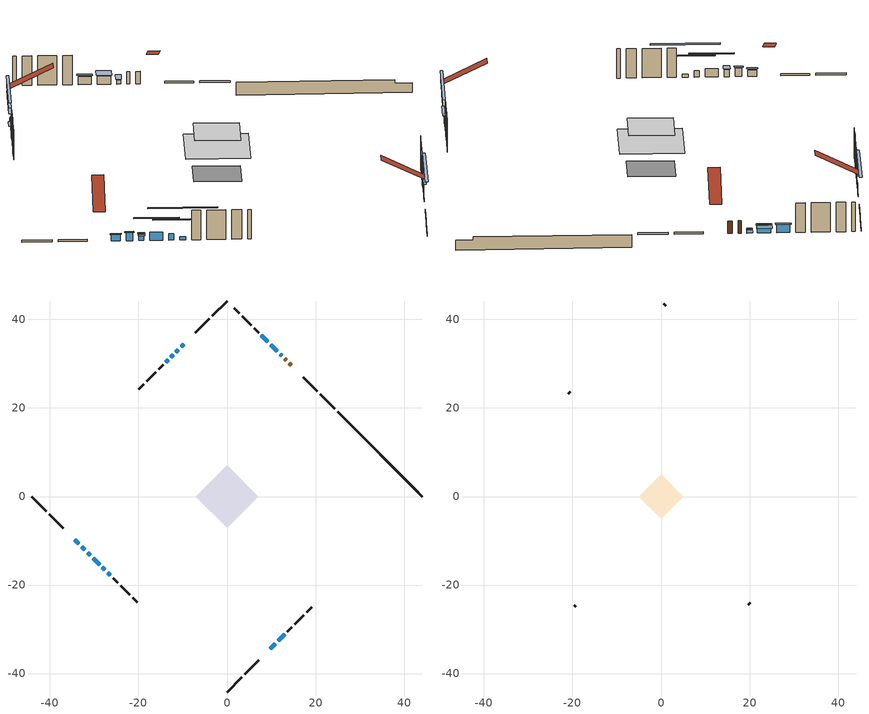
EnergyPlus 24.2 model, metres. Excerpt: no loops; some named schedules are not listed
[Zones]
conditioned space
 floor adiabatic (AdiabaticFloorConstruction): -7.06,0 0,7.06 7.06,0 0,-7.06 z3.14
 floor foundation (Slab1 construction): -4.8,0.43 -0.43,4.8 4.8,-0.43 0.43,-4.8 z-1.43
 wall outside (RimJoist1 construction): 0,-44.17 3.31,-40.86 / -44.17,0 -40.86,-3.31 / 0,44.17 -3.31,40.86 / 24.33,19.84 21.02,23.15 z0.7:1
 wall outside (RimJoist2 construction): 3.96,-40.2 7.13,-37.04 / -40.2,-3.96 -37.04,-7.13 / -3.96,40.2 -7.13,37.04 / 20.36,23.8 17.2,26.97 z0.7:1
 wall outside (AdiabaticWallConstruction 1): 14.57,29.6 14.07,30.1 / 13.41,30.76 13.07,31.1 z0.7:2.73
 wall outside (AdiabaticWallConstruction): 12.41,31.76 11.98,32.19 z0.7:1.31; -34.41,-9.76 -33.47,-10.7 / -28.15,-16.02 -27.61,-16.56 / -12.19,31.98 -12.66,31.51 / -13.31,30.85 -13.78,30.38 z0.7:1.72; -32.81,-11.36 -32.09,-12.07 / -30.24,-13.93 -28.8,-15.36 / 11.32,32.84 9.89,34.28 / -10.99,33.17 -11.53,32.63 / 9.23,34.94 7.79,36.38 / 11.57,-32.6 13.01,-31.16 z0.7:2.02; -31.44,-12.73 -30.9,-13.27 z0.7:1.82; -9.76,34.41 -10.34,33.83 / 9.76,-34.41 10.91,-33.25 z0.7:1.11; -26.95,-17.22 -26.34,-17.83 z0.7:1.21
 wall outside (Wall1 construction): 13.66,-30.51 14.68,-29.49 / -25.69,-18.48 -24.67,-19.5 / -14.44,29.73 -15.46,28.71 / 7.14,37.03 6.12,38.05 z0.7:5.58
 wall outside (Wall2 construction): 15.34,-28.83 17.37,-26.8 / -24.01,-20.16 -21.97,-22.19 / -16.11,28.05 -18.15,26.02 / 5.46,38.71 3.43,40.74 z0.7:5.58
 wall outside (Wall3 construction): 18.03,-26.14 19.11,-25.06 / -21.32,-22.85 -20.24,-23.93 / -18.81,25.36 -19.88,24.28 / 2.77,41.4 1.69,42.48 z0.7:5.58
 wall foundation (FoundationWall1 construction): 24.99,19.18,-1.43 24.99,19.18,0.7 42.25,1.92,0.7 42.25,1.92,0.17 44.17,0,0.17 44.17,0,-1.43
 window (WindowConstruction 10): 12.41,31.76 11.98,32.19 z0.7:1.31
 window (WindowConstruction 6): -34.41,-9.76 -33.47,-10.7 z0.7:1.71
 window (WindowConstruction 7): -32.81,-11.36 -32.1,-12.07 z0.7:2.02
 window (WindowConstruction 11): -31.44,-12.73 -30.9,-13.27 z0.7:1.82
 window (WindowConstruction 8): -30.24,-13.93 -28.8,-15.36 z0.7:2.02
 window (WindowConstruction 9): -28.15,-16.02 -27.61,-16.56 z0.7:1.71
 window (WindowConstruction 12): -9.76,34.41 -10.34,33.83 z0.7:1.11
 window (WindowConstruction 13): 9.76,-34.41 10.91,-33.26 z0.7:1.11
 window (WindowConstruction 14): -26.95,-17.22 -26.34,-17.83 z0.7:1.21
 window (WindowConstruction): 11.32,32.84 9.89,34.28 z0.7:2.02
 window (WindowConstruction 1): -11,33.17 -11.53,32.63 z0.7:2.02
 window (WindowConstruction 2): -12.19,31.98 -12.66,31.51 z0.7:1.71
 window (WindowConstruction 3): 9.23,34.94 7.79,36.37 z0.7:2.02
 window (WindowConstruction 4): -13.32,30.85 -13.78,30.39 z0.7:1.71
 window (WindowConstruction 5): 11.57,-32.6 13.01,-31.16 z0.7:2.02
 door (Door): 14.57,29.6 14.07,30.1 z0.7:2.73
 door (Door 1): 13.41,30.76 13.07,31.1 z0.7:2.73
 ceiling adiabatic (AdiabaticFloorConstruction): 0,-7.06 7.06,0 0,7.06 -7.06,0 z3.14
attic - vented
 floor to conditioned space (Floor1 construction Reversed): -4.99,0 0,4.99 4.99,0 0,-4.99 z5.58
 wall outside (Wall4 construction): 19.76,-24.41 20.14,-24.03 / -19.58,-24.58 -19.2,-24.96 / -20.54,23.63 -20.92,23.25 / 1.04,43.13 0.66,43.51 z0.7:5.58
 roof outside (Roof1 construction): 9.11,-35.06,5.58 4.39,-30.34,8.91 3.07,-31.66,8.91 7.79,-36.38,5.58; -35.06,-9.11,5.58 -30.34,-4.39,8.91 -31.66,-3.07,8.91 -36.38,-7.79,5.58; -9.11,35.06,5.58 -4.39,30.34,8.91 -3.07,31.66,8.91 -7.79,36.38,5.58; 15.22,28.95,5.58 10.5,24.23,8.91 11.82,22.91,8.91 16.54,27.63,5.58
shading: 11.88,32.29 12.52,31.65 13.81,32.94 13.17,33.59 z1.46; -33.33,-10.84 -34.55,-9.62 -34.84,-9.91 -33.62,-11.13 z1.92; -31.95,-12.22 -32.96,-11.21 -33.25,-11.5 -32.24,-12.51 z2.22; -30.79,-13.38 -31.54,-12.63 -32.41,-13.49 -31.66,-14.24 z1.97; -27.04,-17.13 -32,-12.17 -32.29,-12.46 -27.33,-17.42 z4.51; -25.85,-18.32 -29.91,-14.26 -30.2,-14.55 -26.14,-18.61 z4.21; -13.82,30.35 -6.28,37.89 -6.57,38.18 -14.11,30.64 z6.03; 14.4,-29.77 6.28,-37.89 6.57,-38.18 14.69,-30.06 z6.03; -22.86,-21.31 -30.44,-13.73 -30.73,-14.02 -23.15,-21.6 z6.14; 9.77,34.4 11.44,32.72 12.74,34.02 11.06,35.7 z2.19; -13.69,30.48 -8.84,35.33 -9.13,35.62 -13.98,30.77 z5.07; -14.82,29.35 -10.03,34.14 -10.32,34.43 -15.11,29.64 z4.77; 7.65,36.52 9.37,34.8 9.66,35.09 7.94,36.81 z2.22; -14.21,29.95 -12.88,31.28 -13.18,31.58 -14.51,30.25 z2.32; 13.65,-30.52 10.93,-33.24 11.22,-33.53 13.94,-30.81 z2.93
[Building]
Building 1: Terrain=Suburbs
[Site:Location]
Moncton Intl AP_NB: Latitude {deg}=46.11; Longitude {deg}=-64.68; Time Zone {hr}=-4; Elevation {m}=71; Keep Site Location Information=Yes
[Site:GroundTemperature:Shallow]
1.33672, -0.726403, -0.891626, 0.0874321, 4.0178, 7.92987, 11.3214, 13.4699, 13.6524, 11.905, 8.59993, 4.80787
[Site:WaterMainsTemperature]
Calculation Method=Schedule; Temperature Schedule=mains temperature schedule
[Material] Roughness=Rough; Thermal Absorptance=0.9
Name | Thickness {m} | Conductivity {W/m-K} | Density {kg/m3} | Specific Heat {J/kg-K} | Solar Absorptance | Visible Absorptance
asphalt or fiberglass shingles | 0.00635 | 0.162714 | 1121.4 | 1465.45 | 0.4 | 0.4
ceiling loosefill ins | 0.169333 | 0.0480833 | 16.02 | 1046.75 | 0.7 | 0.7
ceiling stud and cavity | 0.1397 | 0.0891429 | 65.682 | 1177.47 | 0.7 | 0.7
concrete 4.0 in. | 0.1016 | 1.803125 | 2242.8 | 837.4 | 0.7 | 0.7
concrete 8.0 in. | 0.2032 | 1.803125 | 2242.8 | 837.4 | 0.7 | 0.7
door material | 0.04445 | 0.188738 | 512.64 | 1214.23 | 0.7 | 0.7
door material 1 | 0.04445 | 0.053851 | 512.64 | 1214.23 | 0.7 | 0.7
exterior vertical ins | 0.00302856 | 0.029427 | 32.04 | 1214.23 | 0.7 | 0.7
floor covering | 0.0127 | 0.0433444 | 54.468 | 1339.84 | 0.6 | 0.6
floor rigid ins; wall rigid ins 1 | 0.512978 | 0.029427 | 32.04 | 1214.23 | 0.7 | 0.7
floor stud and cavity | 0.1397 | 1.75129 | 37.0049 | 1207.88 | 0.7 | 0.7
furniture material conditioned space 1 | 0.1524 | 0.115458 | 640.8 | 1214.23 | 0.6 | 0.6
gypsum board | 0.0127 | 0.160291 | 801 | 837.4 | 0.6 | 0.6
gypsum board 1 | 0.0127 | 0.160291 | 801 | 837.4 | 0.7 | 0.7
osb sheathing 0.5 in. | 0.0127 | 0.115458 | 512.64 | 1214.23 | 0.7 | 0.7
osb sheathing 0.75 in. | 0.01905 | 0.115458 | 512.64 | 1214.23 | 0.7 | 0.7
osb sheathing 2.0 in. | 0.0508 | 0.115458 | 512.64 | 1214.23 | 0.7 | 0.7
rim joist rigid ins | 0.103632 | 0.029427 | 32.04 | 1214.23 | 0.7 | 0.7
rim joist stud and cavity | 0.0508 | 0.0452492 | 125.044 | 1163.47 | 0.6 | 0.6
rim joist stud and cavity 1 | 0.0508 | 0.0407728 | 125.044 | 1163.47 | 0.6 | 0.6
wall rigid ins | 0.051816 | 0.029427 | 32.04 | 1214.23 | 0.7 | 0.7
wall stud and cavity | 0.1397 | 0.116162 | 139.0536 | 1170.24 | 0.7 | 0.7
wall stud and cavity 1 | 0.1397 | 0.116332 | 139.0536 | 1170.24 | 0.7 | 0.7
wall stud and cavity 2 | 0.1397 | 0.224759 | 139.0536 | 1170.24 | 0.7 | 0.7
wall stud and cavity 3 | 0.0889 | 6.1454 | 50.32683 | 1063.81 | 0.6 | 0.6
wall stud and cavity 4 | 0.0889 | 0.380278 | 52.3479 | 1209.89 | 0.7 | 0.7
wall stud and cavity 5 | 0.0889 | 0.391764 | 83.0341 | 1211.67 | 0.7 | 0.7
wood siding | 0.0254 | 0.102417 | 544.68 | 1172.36 | 0.4 | 0.4
wood siding 1 | 0.00254 | 0.102417 | 544.68 | 1172.36 | 0.4 | 0.4
wood siding 2; wood siding 3; wood siding 4 | 0.0254 | 0.102417 | 544.68 | 1172.36 | 0.7 | 0.7
[WindowMaterial:SimpleGlazingSystem]
Name | U-Factor {W/m2-K} | Solar Heat Gain Coefficient
WindowMaterial | 2.89692 | 0.69
WindowMaterial 1 | 2.99912 | 0.53
WindowMaterial 2 | 3.026374 | 0.49
WindowMaterial 3 | 2.05657 | 0.52
WindowMaterial 4 | 2.154801 | 0.45
WindowMaterial 5 | 2.13436 | 0.47
WindowMaterial 6 | 3.00026 | 0.58
WindowMaterial 7 | 2.95256 | 0.64
WindowMaterial 8 | 2.28199 | 0.36
WindowMaterial 9 | 5.240794 | 0.66
[Construction]
AdiabaticFloorConstruction: floor stud and cavity, floor rigid ins, osb sheathing 0.75 in., floor covering
AdiabaticWallConstruction: wood siding 3, wall rigid ins 1, wall stud and cavity 4, gypsum board
AdiabaticWallConstruction 1: wood siding 4, wall rigid ins 1, wall stud and cavity 4, gypsum board
Door: door material
Door 1: door material 1
Floor1 construction Reversed: gypsum board, ceiling stud and cavity, ceiling loosefill ins
FoundationWall1 construction: concrete 8.0 in., gypsum board 1
furniture construction conditioned space 1: furniture material conditioned space 1
PartitionWallConstruction: gypsum board, wall stud and cavity 5, gypsum board
RimJoist1 construction: wood siding 2, osb sheathing 2.0 in., rim joist stud and cavity
RimJoist2 construction: wood siding 2, rim joist rigid ins, osb sheathing 2.0 in., rim joist stud and cavity 1
Roof1 construction: asphalt or fiberglass shingles
Slab1 construction: concrete 4.0 in.
Wall1 construction: wood siding, osb sheathing 0.5 in., wall stud and cavity, gypsum board
Wall2 construction: wood siding, osb sheathing 0.5 in., wall stud and cavity 1, gypsum board
Wall3 construction: wood siding, wall rigid ins, osb sheathing 0.5 in., wall stud and cavity 2, gypsum board
Wall4 construction: wood siding 1, wall stud and cavity 3
WindowConstruction; WindowConstruction 8: WindowMaterial
WindowConstruction 1: WindowMaterial 1
WindowConstruction 10: WindowMaterial 6
WindowConstruction 11: WindowMaterial 7
WindowConstruction 12; WindowConstruction 13: WindowMaterial 8
WindowConstruction 14: WindowMaterial 9
WindowConstruction 2; WindowConstruction 4: WindowMaterial 2
WindowConstruction 3; WindowConstruction 5; WindowConstruction 7: WindowMaterial 3
WindowConstruction 6: WindowMaterial 4
WindowConstruction 9: WindowMaterial 5
[Zone] Multiplier=1; Part of Total Floor Area=Yes
Name | Volume {m3}
attic - vented | 26.1944
conditioned space | 352.1
[Space]
Name | Zone | Volume {m3}
attic - vented 1 | attic - vented | 26.1944
conditioned space 1 | conditioned space | 352.1
[ZoneInfiltration:EffectiveLeakageArea]
infil attic - vented 1: Zone or Space=attic - vented 1; Schedule=Always On Discrete; Effective Air Leakage Area {cm2}=1757.65; Stack Coefficient=0.000571174; Wind Coefficient=1.61475e-05
[ZoneMixing]
whole house fan mix: Zone or Space=attic - vented; Schedule=Always On Continuous; Design Flow Rate Calculation Method=Flow/Zone; Design Flow Rate {m3/s}=0; Source Zone or Space=conditioned space
[SurfaceProperty:ExposedFoundationPerimeter]
Slab1: Exposed Perimeter Calculation Method=TotalExposedPerimeter; Total Exposed Perimeter {m}=27.128
[InternalMass] Zone or ZoneList=conditioned space; Space or SpaceList=conditioned space 1
Name | Construction | Surface Area {m2}
furniture mass conditioned space 1 | furniture construction conditioned space 1 | 58.0882
partition wall mass | PartitionWallConstruction | 145.22
[Lights]
interior lighting: Zone or ZoneList or Space or SpaceList=conditioned space 1; Schedule=interior lighting schedule; Design Level Calculation Method=LightingLevel; Lighting Level {W}=343.2; Return Air Fraction=0; Fraction Radiant=0.6; Fraction Visible=0.2; Fraction Replaceable=1
[People]
occupants: Zone or ZoneList or Space or SpaceList=conditioned space 1; Number of People Schedule=occupants schedule; Number of People Calculation Method=People; Number of People=3; Fraction Radiant=0.314171; Sensible Heat Fraction=0.56303; Activity Level Schedule=occupants activity schedule; Carbon Dioxide Generation Rate {m3/s-W}=0; Enable ASHRAE 55 Comfort Warnings=No; Mean Radiant Temperature Calculation Type=EnclosureAveraged
[ElectricEquipment] Zone or ZoneList or Space or SpaceList=conditioned space 1; Design Level Calculation Method=EquipmentLevel
Name | Schedule | Design Level {W} | Fraction Latent | Fraction Radiant | Fraction Lost
clothes dryer | clothes dryer schedule | 140.772 | 0.015 | 0.081 | 0.85
clothes washer | clothes washer schedule | 32.1985 | 0.03 | 0.162 | 0.7
cooking range | cooking range schedule | 215.147 | 0.08 | 0.432 | 0.2
dishwasher | dishwasher schedule | 66.8632 | 0.3 | 0.18 | 0.4
fridge | fridge schedule | 72.9452 | 0 | 0.6 | 0
mech vent bath fan 0 | mech vent bath fan 0 schedule | 50.2 | 0 | 0 | 1
mech vent house fan | mech vent house fan schedule | 0 | 0 | 0 | 1
mech vent house fan cfis | mech vent house fan cfis schedule | 0 | 0 | 0 | 0
misc plug loads | misc plug loads schedule | 494.7 | 0.045 | 0.513 | 0.1
whole house fan | Always On Discrete | 0 | 0 | 0 | 1
[OtherEquipment] Zone or ZoneList or Space or SpaceList=conditioned space 1; Design Level Calculation Method=EquipmentLevel
Name | Fuel Type | Schedule | Design Level {W} | Fraction Latent | Fraction Radiant | Fraction Lost
clothes dryer 1 | Electricity | clothes dryer schedule | 0 | 0.015 | 0.081 | 0.85
cooking range 1 | Electricity | cooking range schedule | 0 | 0.08 | 0.432 | 0.2
general water use latent | None | general water use schedule | 62.594 | 1 | 0 | 0
general water use sensible | None | general water use schedule | -61.6891 | 0 | 0.6 | 0
mech vent house fan latent load | None | Always On Discrete | 0 | 1 | 0 | 0
mech vent house fan sensible load | None | Always On Discrete | 0 | 0 | 0 | 0
water heater energy adjustment1 | Electricity | Always On Discrete | 0.01 | 0 | 0 | 1
[ZoneInfiltration:DesignFlowRate] Zone or ZoneList or Space or SpaceList=conditioned space 1; Schedule=Always On Discrete; Design Flow Rate Calculation Method=Flow/Zone; Design Flow Rate {m3/s}=0
infil flow; natural vent flow; whole house fan flow
[Foundation:Kiva]
Foundation Kiva 1: Initial Indoor Air Temperature {C}=18; Wall Height Above Grade {m}=0.700004; Wall Depth Below Slab {m}=0.2032; Custom Block Material Name 1=exterior vertical ins; Custom Block Depth 1 {m}=2.13; Custom Block X Position 1 {m}=0.2159; Custom Block Z Position 1 {m}=0
[Foundation:Kiva:Settings]
Soil Conductivity {W/m-K}=0.849921; Soil Density {kg/m3}=1842.3; Soil Specific Heat {J/kg-K}=418.7; Ground Solar Absorptivity=0.9; Ground Thermal Absorptivity=0.9; Ground Surface Roughness {m}=0.03; Far-Field Width {m}=40; Deep-Ground Boundary Condition=ZeroFlux; Deep-Ground Depth {m}=40; Minimum Cell Dimension {m}=0.2; Maximum Cell Growth Coefficient=3; Simulation Timestep=Timestep
[Exterior:Lights]
exterior lighting: Schedule=exterior lighting schedule; Design Level {W}=75.6
[Schedule:Constant]
Name | Hourly Value
Always On Continuous; mech vent house fan schedule; mech vent house fan cfis schedule; Always On Discrete | 1
occupants activity schedule | 117.228
fridge schedule | 0
[Schedule:Week:Daily]
interior lighting schedule Week Rule - Jan1-Jan27: interior lighting schedule day, interior lighting schedule day, interior lighting schedule day, interior lighting schedule day, interior lighting schedule day, interior lighting schedule day, interior lighting schedule day, interior lighting schedule default day, interior lighting schedule default day, interior lighting schedule default day, interior lighting schedule default day, interior lighting schedule default day
interior lighting schedule Week Rule - Jan28-Feb3: interior lighting schedule day, interior lighting schedule day, interior lighting schedule day, interior lighting schedule day, interior lighting schedule day 1, interior lighting schedule day 1, interior lighting schedule day 1, interior lighting schedule default day, interior lighting schedule default day, interior lighting schedule default day, interior lighting schedule default day, interior lighting schedule default day
interior lighting schedule Week Rule - Feb4-Feb24: interior lighting schedule day 1, interior lighting schedule day 1, interior lighting schedule day 1, interior lighting schedule day 1, interior lighting schedule day 1, interior lighting schedule day 1, interior lighting schedule day 1, interior lighting schedule default day, interior lighting schedule default day, interior lighting schedule default day, interior lighting schedule default day, interior lighting schedule default day
interior lighting schedule Week Rule - Feb25-Mar3: interior lighting schedule day 1, interior lighting schedule day 1, interior lighting schedule day 1, interior lighting schedule day 1, interior lighting schedule day 2, interior lighting schedule day 2, interior lighting schedule day 2, interior lighting schedule default day, interior lighting schedule default day, interior lighting schedule default day, interior lighting schedule default day, interior lighting schedule default day
interior lighting schedule Week Rule - Mar4-Mar31: interior lighting schedule day 2, interior lighting schedule day 2, interior lighting schedule day 2, interior lighting schedule day 2, interior lighting schedule day 2, interior lighting schedule day 2, interior lighting schedule day 2, interior lighting schedule default day, interior lighting schedule default day, interior lighting schedule default day, interior lighting schedule default day, interior lighting schedule default day
interior lighting schedule Week Rule - Apr1-Apr28: interior lighting schedule day 3, interior lighting schedule day 3, interior lighting schedule day 3, interior lighting schedule day 3, interior lighting schedule day 3, interior lighting schedule day 3, interior lighting schedule day 3, interior lighting schedule default day, interior lighting schedule default day, interior lighting schedule default day, interior lighting schedule default day, interior lighting schedule default day
interior lighting schedule Week Rule - Apr29-May5: interior lighting schedule day 3, interior lighting schedule day 3, interior lighting schedule day 4, interior lighting schedule day 4, interior lighting schedule day 4, interior lighting schedule day 4, interior lighting schedule day 4, interior lighting schedule default day, interior lighting schedule default day, interior lighting schedule default day, interior lighting schedule default day, interior lighting schedule default day
interior lighting schedule Week Rule - May6-May26: interior lighting schedule day 4, interior lighting schedule day 4, interior lighting schedule day 4, interior lighting schedule day 4, interior lighting schedule day 4, interior lighting schedule day 4, interior lighting schedule day 4, interior lighting schedule default day, interior lighting schedule default day, interior lighting schedule default day, interior lighting schedule default day, interior lighting schedule default day
interior lighting schedule Week Rule - May27-Jun2: interior lighting schedule day 4, interior lighting schedule day 4, interior lighting schedule day 4, interior lighting schedule day 4, interior lighting schedule day 4, interior lighting schedule day 5, interior lighting schedule day 5, interior lighting schedule default day, interior lighting schedule default day, interior lighting schedule default day, interior lighting schedule default day, interior lighting schedule default day
interior lighting schedule Week Rule - Jun3-Jun30: interior lighting schedule day 5, interior lighting schedule day 5, interior lighting schedule day 5, interior lighting schedule day 5, interior lighting schedule day 5, interior lighting schedule day 5, interior lighting schedule day 5, interior lighting schedule default day, interior lighting schedule default day, interior lighting schedule default day, interior lighting schedule default day, interior lighting schedule default day
interior lighting schedule Week Rule - Jul1-Jul28: interior lighting schedule day 6, interior lighting schedule day 6, interior lighting schedule day 6, interior lighting schedule day 6, interior lighting schedule day 6, interior lighting schedule day 6, interior lighting schedule day 6, interior lighting schedule default day, interior lighting schedule default day, interior lighting schedule default day, interior lighting schedule default day, interior lighting schedule default day
interior lighting schedule Week Rule - Jul29-Aug4: interior lighting schedule day 6, interior lighting schedule day 6, interior lighting schedule day 6, interior lighting schedule day 7, interior lighting schedule day 7, interior lighting schedule day 7, interior lighting schedule day 7, interior lighting schedule default day, interior lighting schedule default day, interior lighting schedule default day, interior lighting schedule default day, interior lighting schedule default day
interior lighting schedule Week Rule - Aug5-Aug25: interior lighting schedule day 7, interior lighting schedule day 7, interior lighting schedule day 7, interior lighting schedule day 7, interior lighting schedule day 7, interior lighting schedule day 7, interior lighting schedule day 7, interior lighting schedule default day, interior lighting schedule default day, interior lighting schedule default day, interior lighting schedule default day, interior lighting schedule default day
interior lighting schedule Week Rule - Aug26-Sep1: interior lighting schedule day 7, interior lighting schedule day 7, interior lighting schedule day 7, interior lighting schedule day 7, interior lighting schedule day 7, interior lighting schedule day 7, interior lighting schedule day 8, interior lighting schedule default day, interior lighting schedule default day, interior lighting schedule default day, interior lighting schedule default day, interior lighting schedule default day
interior lighting schedule Week Rule - Sep2-Sep29: interior lighting schedule day 8, interior lighting schedule day 8, interior lighting schedule day 8, interior lighting schedule day 8, interior lighting schedule day 8, interior lighting schedule day 8, interior lighting schedule day 8, interior lighting schedule default day, interior lighting schedule default day, interior lighting schedule default day, interior lighting schedule default day, interior lighting schedule default day
interior lighting schedule Week Rule - Sep30-Oct6: interior lighting schedule day 8, interior lighting schedule day 9, interior lighting schedule day 9, interior lighting schedule day 9, interior lighting schedule day 9, interior lighting schedule day 9, interior lighting schedule day 9, interior lighting schedule default day, interior lighting schedule default day, interior lighting schedule default day, interior lighting schedule default day, interior lighting schedule default day
interior lighting schedule Week Rule - Oct7-Oct27: interior lighting schedule day 9, interior lighting schedule day 9, interior lighting schedule day 9, interior lighting schedule day 9, interior lighting schedule day 9, interior lighting schedule day 9, interior lighting schedule day 9, interior lighting schedule default day, interior lighting schedule default day, interior lighting schedule default day, interior lighting schedule default day, interior lighting schedule default day
interior lighting schedule Week Rule - Oct28-Nov3: interior lighting schedule day 9, interior lighting schedule day 9, interior lighting schedule day 9, interior lighting schedule day 9, interior lighting schedule day 10, interior lighting schedule day 10, interior lighting schedule day 10, interior lighting schedule default day, interior lighting schedule default day, interior lighting schedule default day, interior lighting schedule default day, interior lighting schedule default day
interior lighting schedule Week Rule - Nov4-Nov24: interior lighting schedule day 10, interior lighting schedule day 10, interior lighting schedule day 10, interior lighting schedule day 10, interior lighting schedule day 10, interior lighting schedule day 10, interior lighting schedule day 10, interior lighting schedule default day, interior lighting schedule default day, interior lighting schedule default day, interior lighting schedule default day, interior lighting schedule default day
interior lighting schedule Week Rule - Nov25-Dec1: interior lighting schedule day 10, interior lighting schedule day 10, interior lighting schedule day 10, interior lighting schedule day 10, interior lighting schedule day 10, interior lighting schedule day 10, interior lighting schedule day 11, interior lighting schedule default day, interior lighting schedule default day, interior lighting schedule default day, interior lighting schedule default day, interior lighting schedule default day
interior lighting schedule Week Rule - Dec2-Dec31: interior lighting schedule day 11, interior lighting schedule day 11, interior lighting schedule day 11, interior lighting schedule day 11, interior lighting schedule day 11, interior lighting schedule day 11, interior lighting schedule day 11, interior lighting schedule default day, interior lighting schedule default day, interior lighting schedule default day, interior lighting schedule default day, interior lighting schedule default day
occupants schedule Week Rule - Jan1-Dec31: occupants schedule day, occupants schedule day, occupants schedule day, occupants schedule day, occupants schedule day, occupants schedule day, occupants schedule day, occupants schedule default day, occupants schedule default day, occupants schedule default day, occupants schedule default day, occupants schedule default day
clothes dryer schedule Week Rule - Jan1-Dec31: clothes dryer schedule day, clothes dryer schedule day, clothes dryer schedule day, clothes dryer schedule day, clothes dryer schedule day, clothes dryer schedule day, clothes dryer schedule day, clothes dryer schedule default day, clothes dryer schedule default day, clothes dryer schedule default day, clothes dryer schedule default day, clothes dryer schedule default day
clothes washer schedule Week Rule - Jan1-Dec31: clothes washer schedule day, clothes washer schedule day, clothes washer schedule day, clothes washer schedule day, clothes washer schedule day, clothes washer schedule day, clothes washer schedule day, clothes washer schedule default day, clothes washer schedule default day, clothes washer schedule default day, clothes washer schedule default day, clothes washer schedule default day
cooking range schedule Week Rule - Jan1-Dec31: cooking range schedule day, cooking range schedule day, cooking range schedule day, cooking range schedule day, cooking range schedule day, cooking range schedule day, cooking range schedule day, cooking range schedule default day, cooking range schedule default day, cooking range schedule default day, cooking range schedule default day, cooking range schedule default day
dishwasher schedule Week Rule - Jan1-Dec31: dishwasher schedule day, dishwasher schedule day, dishwasher schedule day, dishwasher schedule day, dishwasher schedule day, dishwasher schedule day, dishwasher schedule day, dishwasher schedule default day, dishwasher schedule default day, dishwasher schedule default day, dishwasher schedule default day, dishwasher schedule default day
mech vent bath fan 0 schedule Week Rule - Jan1-Dec31: mech vent bath fan 0 schedule day, mech vent bath fan 0 schedule day, mech vent bath fan 0 schedule day, mech vent bath fan 0 schedule day, mech vent bath fan 0 schedule day, mech vent bath fan 0 schedule day, mech vent bath fan 0 schedule day, mech vent bath fan 0 schedule default day, mech vent bath fan 0 schedule default day, mech vent bath fan 0 schedule default day, mech vent bath fan 0 schedule default day, mech vent bath fan 0 schedule default day
misc plug loads schedule Week Rule - Jan1-Dec31: misc plug loads schedule day, misc plug loads schedule day, misc plug loads schedule day, misc plug loads schedule day, misc plug loads schedule day, misc plug loads schedule day, misc plug loads schedule day, misc plug loads schedule default day, misc plug loads schedule default day, misc plug loads schedule default day, misc plug loads schedule default day, misc plug loads schedule default day
general water use schedule Week Rule - Jan1-Dec31: general water use schedule day, general water use schedule day, general water use schedule day, general water use schedule day, general water use schedule day, general water use schedule day, general water use schedule day, general water use schedule default day, general water use schedule default day, general water use schedule default day, general water use schedule default day, general water use schedule default day
exterior lighting schedule Week Rule - Jan1-Jan27: exterior lighting schedule day, exterior lighting schedule day, exterior lighting schedule day, exterior lighting schedule day, exterior lighting schedule day, exterior lighting schedule day, exterior lighting schedule day, exterior lighting schedule default day, exterior lighting schedule default day, exterior lighting schedule default day, exterior lighting schedule default day, exterior lighting schedule default day
exterior lighting schedule Week Rule - Jan28-Feb3: exterior lighting schedule day, exterior lighting schedule day, exterior lighting schedule day, exterior lighting schedule day, exterior lighting schedule day 1, exterior lighting schedule day 1, exterior lighting schedule day 1, exterior lighting schedule default day, exterior lighting schedule default day, exterior lighting schedule default day, exterior lighting schedule default day, exterior lighting schedule default day
exterior lighting schedule Week Rule - Feb4-Feb24: exterior lighting schedule day 1, exterior lighting schedule day 1, exterior lighting schedule day 1, exterior lighting schedule day 1, exterior lighting schedule day 1, exterior lighting schedule day 1, exterior lighting schedule day 1, exterior lighting schedule default day, exterior lighting schedule default day, exterior lighting schedule default day, exterior lighting schedule default day, exterior lighting schedule default day
exterior lighting schedule Week Rule - Feb25-Mar3: exterior lighting schedule day 1, exterior lighting schedule day 1, exterior lighting schedule day 1, exterior lighting schedule day 1, exterior lighting schedule day 2, exterior lighting schedule day 2, exterior lighting schedule day 2, exterior lighting schedule default day, exterior lighting schedule default day, exterior lighting schedule default day, exterior lighting schedule default day, exterior lighting schedule default day
exterior lighting schedule Week Rule - Mar4-Mar31: exterior lighting schedule day 2, exterior lighting schedule day 2, exterior lighting schedule day 2, exterior lighting schedule day 2, exterior lighting schedule day 2, exterior lighting schedule day 2, exterior lighting schedule day 2, exterior lighting schedule default day, exterior lighting schedule default day, exterior lighting schedule default day, exterior lighting schedule default day, exterior lighting schedule default day
exterior lighting schedule Week Rule - Apr1-Apr28: exterior lighting schedule day 3, exterior lighting schedule day 3, exterior lighting schedule day 3, exterior lighting schedule day 3, exterior lighting schedule day 3, exterior lighting schedule day 3, exterior lighting schedule day 3, exterior lighting schedule default day, exterior lighting schedule default day, exterior lighting schedule default day, exterior lighting schedule default day, exterior lighting schedule default day
exterior lighting schedule Week Rule - Apr29-May5: exterior lighting schedule day 3, exterior lighting schedule day 3, exterior lighting schedule day 4, exterior lighting schedule day 4, exterior lighting schedule day 4, exterior lighting schedule day 4, exterior lighting schedule day 4, exterior lighting schedule default day, exterior lighting schedule default day, exterior lighting schedule default day, exterior lighting schedule default day, exterior lighting schedule default day
exterior lighting schedule Week Rule - May6-May26: exterior lighting schedule day 4, exterior lighting schedule day 4, exterior lighting schedule day 4, exterior lighting schedule day 4, exterior lighting schedule day 4, exterior lighting schedule day 4, exterior lighting schedule day 4, exterior lighting schedule default day, exterior lighting schedule default day, exterior lighting schedule default day, exterior lighting schedule default day, exterior lighting schedule default day
exterior lighting schedule Week Rule - May27-Jun2: exterior lighting schedule day 4, exterior lighting schedule day 4, exterior lighting schedule day 4, exterior lighting schedule day 4, exterior lighting schedule day 4, exterior lighting schedule day 5, exterior lighting schedule day 5, exterior lighting schedule default day, exterior lighting schedule default day, exterior lighting schedule default day, exterior lighting schedule default day, exterior lighting schedule default day
exterior lighting schedule Week Rule - Jun3-Jun30: exterior lighting schedule day 5, exterior lighting schedule day 5, exterior lighting schedule day 5, exterior lighting schedule day 5, exterior lighting schedule day 5, exterior lighting schedule day 5, exterior lighting schedule day 5, exterior lighting schedule default day, exterior lighting schedule default day, exterior lighting schedule default day, exterior lighting schedule default day, exterior lighting schedule default day
exterior lighting schedule Week Rule - Jul1-Jul28: exterior lighting schedule day 6, exterior lighting schedule day 6, exterior lighting schedule day 6, exterior lighting schedule day 6, exterior lighting schedule day 6, exterior lighting schedule day 6, exterior lighting schedule day 6, exterior lighting schedule default day, exterior lighting schedule default day, exterior lighting schedule default day, exterior lighting schedule default day, exterior lighting schedule default day
exterior lighting schedule Week Rule - Jul29-Aug4: exterior lighting schedule day 6, exterior lighting schedule day 6, exterior lighting schedule day 6, exterior lighting schedule day 7, exterior lighting schedule day 7, exterior lighting schedule day 7, exterior lighting schedule day 7, exterior lighting schedule default day, exterior lighting schedule default day, exterior lighting schedule default day, exterior lighting schedule default day, exterior lighting schedule default day
exterior lighting schedule Week Rule - Aug5-Aug25: exterior lighting schedule day 7, exterior lighting schedule day 7, exterior lighting schedule day 7, exterior lighting schedule day 7, exterior lighting schedule day 7, exterior lighting schedule day 7, exterior lighting schedule day 7, exterior lighting schedule default day, exterior lighting schedule default day, exterior lighting schedule default day, exterior lighting schedule default day, exterior lighting schedule default day
exterior lighting schedule Week Rule - Aug26-Sep1: exterior lighting schedule day 7, exterior lighting schedule day 7, exterior lighting schedule day 7, exterior lighting schedule day 7, exterior lighting schedule day 7, exterior lighting schedule day 7, exterior lighting schedule day 8, exterior lighting schedule default day, exterior lighting schedule default day, exterior lighting schedule default day, exterior lighting schedule default day, exterior lighting schedule default day
[Schedule:Year]
interior lighting schedule: interior lighting schedule Week Rule - Jan1-Jan27, 1, 1, 1, 27, interior lighting schedule Week Rule - Jan28-Feb3, 1, 28, 2, 3, interior lighting schedule Week Rule - Feb4-Feb24, 2, 4, 2, 24, interior lighting schedule Week Rule - Feb25-Mar3, 2, 25, 3, 3, interior lighting schedule Week Rule - Mar4-Mar31, 3, 4, 3, 31, interior lighting schedule Week Rule - Apr1-Apr28, 4, 1, 4, 28, interior lighting schedule Week Rule - Apr29-May5, 4, 29, 5, 5, interior lighting schedule Week Rule - May6-May26, 5, 6, 5, 26, interior lighting schedule Week Rule - May27-Jun2, 5, 27, 6, 2, interior lighting schedule Week Rule - Jun3-Jun30, 6, 3, 6, 30, interior lighting schedule Week Rule - Jul1-Jul28, 7, 1, 7, 28, interior lighting schedule Week Rule - Jul29-Aug4, 7, 29, 8, 4, interior lighting schedule Week Rule - Aug5-Aug25, 8, 5, 8, 25, interior lighting schedule Week Rule - Aug26-Sep1, 8, 26, 9, 1, interior lighting schedule Week Rule - Sep2-Sep29, 9, 2, 9, 29, interior lighting schedule Week Rule - Sep30-Oct6, 9, 30, 10, 6, interior lighting schedule Week Rule - Oct7-Oct27, 10, 7, 10, 27, interior lighting schedule Week Rule - Oct28-Nov3, 10, 28, 11, 3, interior lighting schedule Week Rule - Nov4-Nov24, 11, 4, 11, 24, interior lighting schedule Week Rule - Nov25-Dec1, 11, 25, 12, 1, interior lighting schedule Week Rule - Dec2-Dec31, 12, 2, 12, 31
occupants schedule: occupants schedule Week Rule - Jan1-Dec31, 1, 1, 12, 31
clothes dryer schedule: clothes dryer schedule Week Rule - Jan1-Dec31, 1, 1, 12, 31
clothes washer schedule: clothes washer schedule Week Rule - Jan1-Dec31, 1, 1, 12, 31
cooking range schedule: cooking range schedule Week Rule - Jan1-Dec31, 1, 1, 12, 31
dishwasher schedule: dishwasher schedule Week Rule - Jan1-Dec31, 1, 1, 12, 31
mech vent bath fan 0 schedule: mech vent bath fan 0 schedule Week Rule - Jan1-Dec31, 1, 1, 12, 31
misc plug loads schedule: misc plug loads schedule Week Rule - Jan1-Dec31, 1, 1, 12, 31
general water use schedule: general water use schedule Week Rule - Jan1-Dec31, 1, 1, 12, 31
exterior lighting schedule: exterior lighting schedule Week Rule - Jan1-Jan27, 1, 1, 1, 27, exterior lighting schedule Week Rule - Jan28-Feb3, 1, 28, 2, 3, exterior lighting schedule Week Rule - Feb4-Feb24, 2, 4, 2, 24, exterior lighting schedule Week Rule - Feb25-Mar3, 2, 25, 3, 3, exterior lighting schedule Week Rule - Mar4-Mar31, 3, 4, 3, 31, exterior lighting schedule Week Rule - Apr1-Apr28, 4, 1, 4, 28, exterior lighting schedule Week Rule - Apr29-May5, 4, 29, 5, 5, exterior lighting schedule Week Rule - May6-May26, 5, 6, 5, 26, exterior lighting schedule Week Rule - May27-Jun2, 5, 27, 6, 2, exterior lighting schedule Week Rule - Jun3-Jun30, 6, 3, 6, 30, exterior lighting schedule Week Rule - Jul1-Jul28, 7, 1, 7, 28, exterior lighting schedule Week Rule - Jul29-Aug4, 7, 29, 8, 4, exterior lighting schedule Week Rule - Aug5-Aug25, 8, 5, 8, 25, exterior lighting schedule Week Rule - Aug26-Sep1, 8, 26, 9, 1, exterior lighting schedule Week Rule - Sep2-Sep29, 9, 2, 9, 29, exterior lighting schedule Week Rule - Sep30-Oct6, 9, 30, 10, 6, exterior lighting schedule Week Rule - Oct7-Oct27, 10, 7, 10, 27, exterior lighting schedule Week Rule - Oct28-Nov3, 10, 28, 11, 3, exterior lighting schedule Week Rule - Nov4-Nov24, 11, 4, 11, 24, exterior lighting schedule Week Rule - Nov25-Dec1, 11, 25, 12, 1, exterior lighting schedule Week Rule - Dec2-Dec31, 12, 2, 12, 31
[Schedule:Compact]
mains temperature schedule: Through: 01/01, For: AllDays, Until: 24:00, 6.09, Through: 01/02, For: AllDays, Until: 24:00, 6.02167, Through: 01/03, For: AllDays, Until: 24:00, 5.95444, Through: 01/04, For: AllDays, Until: 24:00, 5.88833, Through: 01/05, For: AllDays, Until: 24:00, 5.82333, Through: 01/06, For: AllDays, Until: 24:00, 5.75944, Through: 01/07, For: AllDays, Until: 24:00, 5.69667, Through: 01/08, For: AllDays, Until: 24:00, 5.635, Through: 01/09, For: AllDays, Until: 24:00, 5.57444, Through: 01/10, For: AllDays, Until: 24:00, 5.515, Through: 01/11, For: AllDays, Until: 24:00, 5.45722, Through: 01/12, For: AllDays, Until: 24:00, 5.4, Through: 01/13, For: AllDays, Until: 24:00, 5.34444, Through: 01/14, For: AllDays, Until: 24:00, 5.29, Through: 01/15, For: AllDays, Until: 24:00, 5.23667, Through: 01/16, For: AllDays, Until: 24:00, 5.18444, Through: 01/17, For: AllDays, Until: 24:00, 5.13389, Through: 01/18, For: AllDays, Until: 24:00, 5.085, Through: 01/19, For: AllDays, Until: 24:00, 5.03667, Through: 01/20, For: AllDays, Until: 24:00, 4.99, Through: 01/21, For: AllDays, Until: 24:00, 4.94444, Through: 01/22, For: AllDays, Until: 24:00, 4.90056, Through: 01/23, For: AllDays, Until: 24:00, 4.85833, Through: 01/24, For: AllDays, Until: 24:00, 4.81722, Through: 01/25, For: AllDays, Until: 24:00, 4.77722, Through: 01/26, For: AllDays, Until: 24:00, 4.73889, Through: 01/27, For: AllDays, Until: 24:00, 4.70167, Through: 01/28, For: AllDays, Until: 24:00, 4.66611, Through: 01/29, For: AllDays, Until: 24:00, 4.63222, Through: 01/30, For: AllDays, Until: 24:00, 4.59944, Through: 01/31, For: AllDays, Until: 24:00, 4.56833, Through: 02/01, For: AllDays, Until: 24:00, 4.53889, Through: 02/02, For: AllDays, Until: 24:00, 4.51056, Through: 02/03, For: AllDays, Until: 24:00, 4.48389, Through: 02/04, For: AllDays, Until: 24:00, 4.45889, Through: 02/05, For: AllDays, Until: 24:00, 4.435, Through: 02/06, For: AllDays, Until: 24:00, 4.41278, Through: 02/07, For: AllDays, Until: 24:00, 4.39222, Through: 02/08, For: AllDays, Until: 24:00, 4.37333, Through: 02/09, For: AllDays, Until: 24:00, 4.35556, Through: 02/10, For: AllDays, Until: 24:00, 4.33944, Through: 02/11, For: AllDays, Until: 24:00, 4.325, Through: 02/12, For: AllDays, Until: 24:00, 4.31222, Through: 02/13, For: AllDays, Until: 24:00, 4.30056, Through: 02/14, For: AllDays, Until: 24:00, 4.29056, Through: 02/15, For: AllDays, Until: 24:00, 4.28222, Through: 02/16, For: AllDays, Until: 24:00, 4.27556, Through: 02/17, For: AllDays, Until: 24:00, 4.27056, Through: 02/18, For: AllDays, Until: 24:00, 4.26667, Through: 02/19, For: AllDays, Until: 24:00, 4.265, Through: 02/20, For: AllDays, Until: 24:00, 4.26444, Through: 02/21, For: AllDays, Until: 24:00, 4.26556, Through: 02/22, For: AllDays, Until: 24:00, 4.26833, Through: 02/23, For: AllDays, Until: 24:00, 4.27222, Through: 02/24, For: AllDays, Until: 24:00, 4.27833, Through: 02/25, For: AllDays, Until: 24:00, 4.28556, Through: 02/26, For: AllDays, Until: 24:00, 4.29444, Through: 02/27, For: AllDays, Until: 24:00, 4.305, Through: 02/28, For: AllDays, Until: 24:00, 4.31667, Through: 03/01, For: AllDays, Until: 24:00, 4.33056, Through: 03/02, For: AllDays, Until: 24:00, 4.34556, Through: 03/03, For: AllDays, Until: 24:00, 4.36222, Through: 03/04, For: AllDays, Until: 24:00, 4.38, Through: 03/05, For: AllDays, Until: 24:00, 4.4, Through: 03/06, For: AllDays, Until: 24:00, 4.42111, Through: 03/07, For: AllDays, Until: 24:00, 4.44389, Through: 03/08, For: AllDays, Until: 24:00, 4.46833, Through: 03/09, For: AllDays, Until: 24:00, 4.49389, Through: 03/10, For: AllDays, Until: 24:00, 4.52111, Through: 03/11, For: AllDays, Until: 24:00, 4.55, Through: 03/12, For: AllDays, Until: 24:00, 4.58, Through: 03/13, For: AllDays, Until: 24:00, 4.61167, Through: 03/14, For: AllDays, Until: 24:00, 4.645, Through: 03/15, For: AllDays, Until: 24:00, 4.67944, Through: 03/16, For: AllDays, Until: 24:00, 4.71556, Through: 03/17, For: AllDays, Until: 24:00, 4.75333, Through: 03/18, For: AllDays, Until: 24:00, 4.79222, Through: 03/19, For: AllDays, Until: 24:00, 4.83222, Through: 03/20, For: AllDays, Until: 24:00, 4.87444, Through: 03/21, For: AllDays, Until: 24:00, 4.91722, Through: 03/22, For: AllDays, Until: 24:00, 4.96167, Through: 03/23, For: AllDays, Until: 24:00, 5.00778, Through: 03/24, For: AllDays, Until: 24:00, 5.055, Through: 03/25, For: AllDays, Until: 24:00, 5.10333, Through: 03/26, For: AllDays, Until: 24:00, 5.15333, Through: 03/27, For: AllDays, Until: 24:00, 5.20444, Through: 03/28, For: AllDays, Until: 24:00, 5.25667, Through: 03/29, For: AllDays, Until: 24:00, 5.31056, Through: 03/30, For: AllDays, Until: 24:00, 5.36556, Through: 03/31, For: AllDays, Until: 24:00, 5.42167, Through: 04/01, For: AllDays, Until: 24:00, 5.47889, Through: 04/02, For: AllDays, Until: 24:00, 5.53778, Through: 04/03, For: AllDays, Until: 24:00, 5.59722, Through: 04/04, For: AllDays, Until: 24:00, 5.65833, Through: 04/05, For: AllDays, Until: 24:00, 5.72056, Through: 04/06, For: AllDays, Until: 24:00, 5.78389, Through: 04/07, For: AllDays, Until: 24:00, 5.84833, Through: 04/08, For: AllDays, Until: 24:00, 5.91333, Through: 04/09, For: AllDays, Until: 24:00, 5.98, Through: 04/10, For: AllDays, Until: 24:00, 6.04778, Through: 04/11, For: AllDays, Until: 24:00, 6.11667, Through: 04/12, For: AllDays, Until: 24:00, 6.18611, Through: 04/13, For: AllDays, Until: 24:00, 6.25667, Through: 04/14, For: AllDays, Until: 24:00, 6.32833, Through: 04/15, For: AllDays, Until: 24:00, 6.40111, Through: 04/16, For: AllDays, Until: 24:00, 6.47444, Through: 04/17, For: AllDays, Until: 24:00, 6.54889, Through: 04/18, For: AllDays, Until: 24:00, 6.62444, Through: 04/19, For: AllDays, Until: 24:00, 6.70056, Through: 04/20, For: AllDays, Until: 24:00, 6.77722, Through: 04/21, For: AllDays, Until: 24:00, 6.85556, Through: 04/22, For: AllDays, Until: 24:00, 6.93389, Through: 04/23, For: AllDays, Until: 24:00, 7.01333, Through: 04/24, For: AllDays, Until: 24:00, 7.09333, Through: 04/25, For: AllDays, Until: 24:00, 7.17444, Through: 04/26, For: AllDays, Until: 24:00, 7.25611, Through: 04/27, For: AllDays, Until: 24:00, 7.33833, Through: 04/28, For: AllDays, Until: 24:00, 7.42111, Through: 04/29, For: AllDays, Until: 24:00, 7.505, Through: 04/30, For: AllDays, Until: 24:00, 7.58889, Through: 05/01, For: AllDays, Until: 24:00, 7.67389, Through: 05/02, For: AllDays, Until: 24:00, 7.75889, Through: 05/03, For: AllDays, Until: 24:00, 7.845, Through: 05/04, For: AllDays, Until: 24:00, 7.93111, Through: 05/05, For: AllDays, Until: 24:00, 8.01833, Through: 05/06, For: AllDays, Until: 24:00, 8.10556, Through: 05/07, For: AllDays, Until: 24:00, 8.19333, Through: 05/08, For: AllDays, Until: 24:00, 8.28111, Through: 05/09, For: AllDays, Until: 24:00, 8.36944, Through: 05/10, For: AllDays, Until: 24:00, 8.45833, Through: 05/11, For: AllDays, Until: 24:00, 8.54778, Through: 05/12, For: AllDays, Until: 24:00, 8.63722, Through: 05/13, For: AllDays, Until: 24:00, 8.72667, Through: 05/14, For: AllDays, Until: 24:00, 8.81667, Through: 05/15, For: AllDays, Until: 24:00, 8.90722, Through: 05/16, For: AllDays, Until: 24:00, 8.99722, Through: 05/17, For: AllDays, Until: 24:00, 9.08778, Through: 05/18, For: AllDays, Until: 24:00, 9.17889, Through: 05/19, For: AllDays, Until: 24:00, 9.26944, Through: 05/20, For: AllDays, Until: 24:00, 9.36056, Through: 05/21, For: AllDays, Until: 24:00, 9.45111, Through: 05/22, For: AllDays, Until: 24:00, 9.54222, Through: 05/23, For: AllDays, Until: 24:00, 9.63333, Through: 05/24, For: AllDays, Until: 24:00, 9.72389, Through: 05/25, For: AllDays, Until: 24:00, 9.815, Through: 05/26, For: AllDays, Until: 24:00, 9.90556, Through: 05/27, For: AllDays, Until: 24:00, 9.99667, Through: 05/28, For: AllDays, Until: 24:00, 10.0872, Through: 05/29, For: AllDays, Until: 24:00, 10.1772, Through: 05/30, For: AllDays, Until: 24:00, 10.2678, Through: 05/31, For: AllDays, Until: 24:00, 10.3578, Through: 06/01, For: AllDays, Until: 24:00, 10.4472, Through: 06/02, For: AllDays, Until: 24:00, 10.5367, Through: 06/03, For: AllDays, Until: 24:00, 10.6261, Through: 06/04, For: AllDays, Until: 24:00, 10.715, Through: 06/05, For: AllDays, Until: 24:00, 10.8033, Through: 06/06, For: AllDays, Until: 24:00, 10.8917, Through: 06/07, For: AllDays, Until: 24:00, 10.9794, Through: 06/08, For: AllDays, Until: 24:00, 11.0667, Through: 06/09, For: AllDays, Until: 24:00, 11.1539, Through: 06/10, For: AllDays, Until: 24:00, 11.24, Through: 06/11, For: AllDays, Until: 24:00, 11.3261, Through: 06/12, For: AllDays, Until: 24:00, 11.4117, Through: 06/13, For: AllDays, Until: 24:00, 11.4967, Through: 06/14, For: AllDays, Until: 24:00, 11.5806, Through: 06/15, For: AllDays, Until: 24:00, 11.6644, Through: 06/16, For: AllDays, Until: 24:00, 11.7472, Through: 06/17, For: AllDays, Until: 24:00, 11.83, Through: 06/18, For: AllDays, Until: 24:00, 11.9117, Through: 06/19, For: AllDays, Until: 24:00, 11.9928, Through: 06/20, For: AllDays, Until: 24:00, 12.0728, Through: 06/21, For: AllDays, Until: 24:00, 12.1522, Through: 06/22, For: AllDays, Until: 24:00, 12.2311, Through: 06/23, For: AllDays, Until: 24:00, 12.3094, Through: 06/24, For: AllDays, Until: 24:00, 12.3867, Through: 06/25, For: AllDays, Until: 24:00, 12.4628, Through: 06/26, For: AllDays, Until: 24:00, 12.5383, Through: 06/27, For: AllDays, Until: 24:00, 12.6128, Through: 06/28, For: AllDays, Until: 24:00, 12.6867, Through: 06/29, For: AllDays, Until: 24:00, 12.7594, Through: 06/30, For: AllDays, Until: 24:00, 12.8311, Through: 07/01, For: AllDays, Until: 24:00, 12.9017, Through: 07/02, For: AllDays, Until: 24:00, 12.9717, Through: 07/03, For: AllDays, Until: 24:00, 13.0406, Through: 07/04, For: AllDays, Until: 24:00, 13.1083, Through: 07/05, For: AllDays, Until: 24:00, 13.175, Through: 07/06, For: AllDays, Until: 24:00, 13.2406, Through: 07/07, For: AllDays, Until: 24:00, 13.3056, Through: 07/08, For: AllDays, Until: 24:00, 13.3689, Through: 07/09, For: AllDays, Until: 24:00, 13.4311, Through: 07/10, For: AllDays, Until: 24:00, 13.4922, Through: 07/11, For: AllDays, Until: 24:00, 13.5522, Through: 07/12, For: AllDays, Until: 24:00, 13.6111, Through: 07/13, For: AllDays, Until: 24:00, 13.6689, Through: 07/14, For: AllDays, Until: 24:00, 13.725, Through: 07/15, For: AllDays, Until: 24:00, 13.7806, Through: 07/16, For: AllDays, Until: 24:00, 13.8344, Through: 07/17, For: AllDays, Until: 24:00, 13.8867, Through: 07/18, For: AllDays, Until: 24:00, 13.9383, Through: 07/19, For: AllDays, Until: 24:00, 13.9883, Through: 07/20, For: AllDays, Until: 24:00, 14.0372, Through: 07/21, For: AllDays, Until: 24:00, 14.0844, Through: 07/22, For: AllDays, Until: 24:00, 14.1306, Through: 07/23, For: AllDays, Until: 24:00, 14.175, Through: 07/24, For: AllDays, Until: 24:00, 14.2183, Through: 07/25, For: AllDays, Until: 24:00, 14.2606, Through: 07/26, For: AllDays, Until: 24:00, 14.3011, Through: 07/27, For: AllDays, Until: 24:00, 14.3406, Through: 07/28, For: AllDays, Until: 24:00, 14.3778, Through: 07/29, For: AllDays, Until: 24:00, 14.4144, Through: 07/30, For: AllDays, Until: 24:00, 14.4494, Through: 07/31, For: AllDays, Until: 24:00, 14.4828, Through: 08/01, For: AllDays, Until: 24:00, 14.5144, Through: 08/02, For: AllDays, Until: 24:00, 14.545, Through: 08/03, For: AllDays, Until: 24:00, 14.5739, Through: 08/04, For: AllDays, Until: 24:00, 14.6017, Through: 08/05, For: AllDays, Until: 24:00, 14.6278, Through: 08/06, For: AllDays, Until: 24:00, 14.6522, Through: 08/07, For: AllDays, Until: 24:00, 14.675, Through: 08/08, For: AllDays, Until: 24:00, 14.6967, Through: 08/09, For: AllDays, Until: 24:00, 14.7167, Through: 08/10, For: AllDays, Until: 24:00, 14.735, Through: 08/11, For: AllDays, Until: 24:00, 14.7522, Through: 08/12, For: AllDays, Until: 24:00, 14.7672, Through: 08/13, For: AllDays, Until: 24:00, 14.7811, Through: 08/14, For: AllDays, Until: 24:00, 14.7933, Through: 08/15, For: AllDays, Until: 24:00, 14.8044, Through: 08/16, For: AllDays, Until: 24:00, 14.8133, Through: 08/17, For: AllDays, Until: 24:00, 14.8211, Through: 08/18, For: AllDays, Until: 24:00, 14.8272, Through: 08/19, For: AllDays, Until: 24:00, 14.8317, Through: 08/20, For: AllDays, Until: 24:00, 14.8344, Through: 08/21, For: AllDays, Until: 24:00, 14.8361, Through: 08/22, For: AllDays, Until: 24:00, 14.8356, Through: 08/23, For: AllDays, Until: 24:00, 14.8339, Through: 08/24, For: AllDays, Until: 24:00, 14.8306, Through: 08/25, For: AllDays, Until: 24:00, 14.8256, Through: 08/26, For: AllDays, Until: 24:00, 14.8189, Through: 08/27, For: AllDays, Until: 24:00, 14.8111, Through: 08/28, For: AllDays, Until: 24:00, 14.8017, Through: 08/29, For: AllDays, Until: 24:00, 14.7906, Through: 08/30, For: AllDays, Until: 24:00, 14.7778, Through: 08/31, For: AllDays, Until: 24:00, 14.7633, Through: 09/01, For: AllDays, Until: 24:00, 14.7478, Through: 09/02, For: AllDays, Until: 24:00, 14.7306, Through: 09/03, For: AllDays, Until: 24:00, 14.7117, Through: 09/04, For: AllDays, Until: 24:00, 14.6911, Through: 09/05, For: AllDays, Until: 24:00, 14.6694, Through: 09/06, For: AllDays, Until: 24:00, 14.6456, Through: 09/07, For: AllDays, Until: 24:00, 14.6211, Through: 09/08, For: AllDays, Until: 24:00, 14.5944, Through: 09/09, For: AllDays, Until: 24:00, 14.5667, Through: 09/10, For: AllDays, Until: 24:00, 14.5372, Through: 09/11, For: AllDays, Until: 24:00, 14.5061, Through: 09/12, For: AllDays, Until: 24:00, 14.4739, Through: 09/13, For: AllDays, Until: 24:00, 14.44, Through: 09/14, For: AllDays, Until: 24:00, 14.405, Through: 09/15, For: AllDays, Until: 24:00, 14.3678, Through: 09/16, For: AllDays, Until: 24:00, 14.33, Through: 09/17, For: AllDays, Until: 24:00, 14.2906, Through: 09/18, For: AllDays, Until: 24:00, 14.2494, Through: 09/19, For: AllDays, Until: 24:00, 14.2072, Through: 09/20, For: AllDays, Until: 24:00, 14.1633, Through: 09/21, For: AllDays, Until: 24:00, 14.1183, Through: 09/22, For: AllDays, Until: 24:00, 14.0717, Through: 09/23, For: AllDays, Until: 24:00, 14.0239, Through: 09/24, For: AllDays, Until: 24:00, 13.975, Through: 09/25, For: AllDays, Until: 24:00, 13.9244, Through: 09/26, For: AllDays, Until: 24:00, 13.8728, Through: 09/27, For: AllDays, Until: 24:00, 13.82, Through: 09/28, For: AllDays, Until: 24:00, 13.7656, Through: 09/29, For: AllDays, Until: 24:00, 13.71, Through: 09/30, For: AllDays, Until: 24:00, 13.6533, Through: 10/01, For: AllDays, Until: 24:00, 13.5956, Through: 10/02, For: AllDays, Until: 24:00, 13.5361, Through: 10/03, For: AllDays, Until: 24:00, 13.4761, Through: 10/04, For: AllDays, Until: 24:00, 13.4144, Through: 10/05, For: AllDays, Until: 24:00, 13.3517, Through: 10/06, For: AllDays, Until: 24:00, 13.2883, Through: 10/07, For: AllDays, Until: 24:00, 13.2233, Through: 10/08, For: AllDays, Until: 24:00, 13.1572, Through: 10/09, For: AllDays, Until: 24:00, 13.09, Through: 10/10, For: AllDays, Until: 24:00, 13.0222, Through: 10/11, For: AllDays, Until: 24:00, 12.9528, Through: 10/12, For: AllDays, Until: 24:00, 12.8828, Through: 10/13, For: AllDays, Until: 24:00, 12.8117, Through: 10/14, For: AllDays, Until: 24:00, 12.74, Through: 10/15, For: AllDays, Until: 24:00, 12.6667, Through: 10/16, For: AllDays, Until: 24:00, 12.5928, Through: 10/17, For: AllDays, Until: 24:00, 12.5178, Through: 10/18, For: AllDays, Until: 24:00, 12.4422, Through: 10/19, For: AllDays, Until: 24:00, 12.3656, Through: 10/20, For: AllDays, Until: 24:00, 12.2883, Through: 10/21, For: AllDays, Until: 24:00, 12.21, Through: 10/22, For: AllDays, Until: 24:00, 12.1311, Through: 10/23, For: AllDays, Until: 24:00, 12.0517, Through: 10/24, For: AllDays, Until: 24:00, 11.9711, Through: 10/25, For: AllDays, Until: 24:00, 11.8894, Through: 10/26, For: AllDays, Until: 24:00, 11.8078, Through: 10/27, For: AllDays, Until: 24:00, 11.725, Through: 10/28, For: AllDays, Until: 24:00, 11.6422, Through: 10/29, For: AllDays, Until: 24:00, 11.5583, Through: 10/30, For: AllDays, Until: 24:00, 11.4739, Through: 10/31, For: AllDays, Until: 24:00, 11.3889, Through: 11/01, For: AllDays, Until: 24:00, 11.3033, Through: 11/02, For: AllDays, Until: 24:00, 11.2172, Through: 11/03, For: AllDays, Until: 24:00, 11.1306, Through: 11/04, For: AllDays, Until: 24:00, 11.0433, Through: 11/05, For: AllDays, Until: 24:00, 10.9561, Through: 11/06, For: AllDays, Until: 24:00, 10.8683, Through: 11/07, For: AllDays, Until: 24:00, 10.78, Through: 11/08, For: AllDays, Until: 24:00, 10.6911, Through: 11/09, For: AllDays, Until: 24:00, 10.6022, Through: 11/10, For: AllDays, Until: 24:00, 10.5128, Through: 11/11, For: AllDays, Until: 24:00, 10.4233, Through: 11/12, For: AllDays, Until: 24:00, 10.3333, Through: 11/13, For: AllDays, Until: 24:00, 10.2433, Through: 11/14, For: AllDays, Until: 24:00, 10.1533, Through: 11/15, For: AllDays, Until: 24:00, 10.0628, Through: 11/16, For: AllDays, Until: 24:00, 9.97222, Through: 11/17, For: AllDays, Until: 24:00, 9.88111, Through: 11/18, For: AllDays, Until: 24:00, 9.79056, Through: 11/19, For: AllDays, Until: 24:00, 9.69944, Through: 11/20, For: AllDays, Until: 24:00, 9.60889, Through: 11/21, For: AllDays, Until: 24:00, 9.51778, Through: 11/22, For: AllDays, Until: 24:00, 9.42667, Through: 11/23, For: AllDays, Until: 24:00, 9.33611, Through: 11/24, For: AllDays, Until: 24:00, 9.245, Through: 11/25, For: AllDays, Until: 24:00, 9.15444, Through: 11/26, For: AllDays, Until: 24:00, 9.06333, Through: 11/27, For: AllDays, Until: 24:00, 8.97333, Through: 11/28, For: AllDays, Until: 24:00, 8.88278, Through: 11/29, For: AllDays, Until: 24:00, 8.79278, Through: 11/30, For: AllDays, Until: 24:00, 8.70278, Through: 12/01, For: AllDays, Until: 24:00, 8.61278, Through: 12/02, For: AllDays, Until: 24:00, 8.52389, Through: 12/03, For: AllDays, Until: 24:00, 8.43444, Through: 12/04, For: AllDays, Until: 24:00, 8.34611, Through: 12/05, For: AllDays, Until: 24:00, 8.25722, Through: 12/06, For: AllDays, Until: 24:00, 8.16944, Through: 12/07, For: AllDays, Until: 24:00, 8.08167, Through: 12/08, For: AllDays, Until: 24:00, 7.99444, Through: 12/09, For: AllDays, Until: 24:00, 7.90778, Through: 12/10, For: AllDays, Until: 24:00, 7.82167, Through: 12/11, For: AllDays, Until: 24:00, 7.73611, Through: 12/12, For: AllDays, Until: 24:00, 7.65111, Through: 12/13, For: AllDays, Until: 24:00, 7.56611, Through: 12/14, For: AllDays, Until: 24:00, 7.48222, Through: 12/15, For: AllDays, Until: 24:00, 7.39889, Through: 12/16, For: AllDays, Until: 24:00, 7.31611, Through: 12/17, For: AllDays, Until: 24:00, 7.23389, Through: 12/18, For: AllDays, Until: 24:00, 7.15278, Through: 12/19, For: AllDays, Until: 24:00, 7.07167, Through: 12/20, For: AllDays, Until: 24:00, 6.99167, Through: 12/21, For: AllDays, Until: 24:00, 6.91278, Through: 12/22, For: AllDays, Until: 24:00, 6.83444, Through: 12/23, For: AllDays, Until: 24:00, 6.75667, Through: 12/24, For: AllDays, Until: 24:00, 6.68, Through: 12/25, For: AllDays, Until: 24:00, 6.60389, Through: 12/26, For: AllDays, Until: 24:00, 6.52889, Through: 12/27, For: AllDays, Until: 24:00, 6.45444, Through: 12/28, For: AllDays, Until: 24:00, 6.38111, Through: 12/29, For: AllDays, Until: 24:00, 6.30889, Through: 12/30, For: AllDays, Until: 24:00, 6.23778, Through: 12/31, For: AllDays, Until: 24:00, 6.16722
